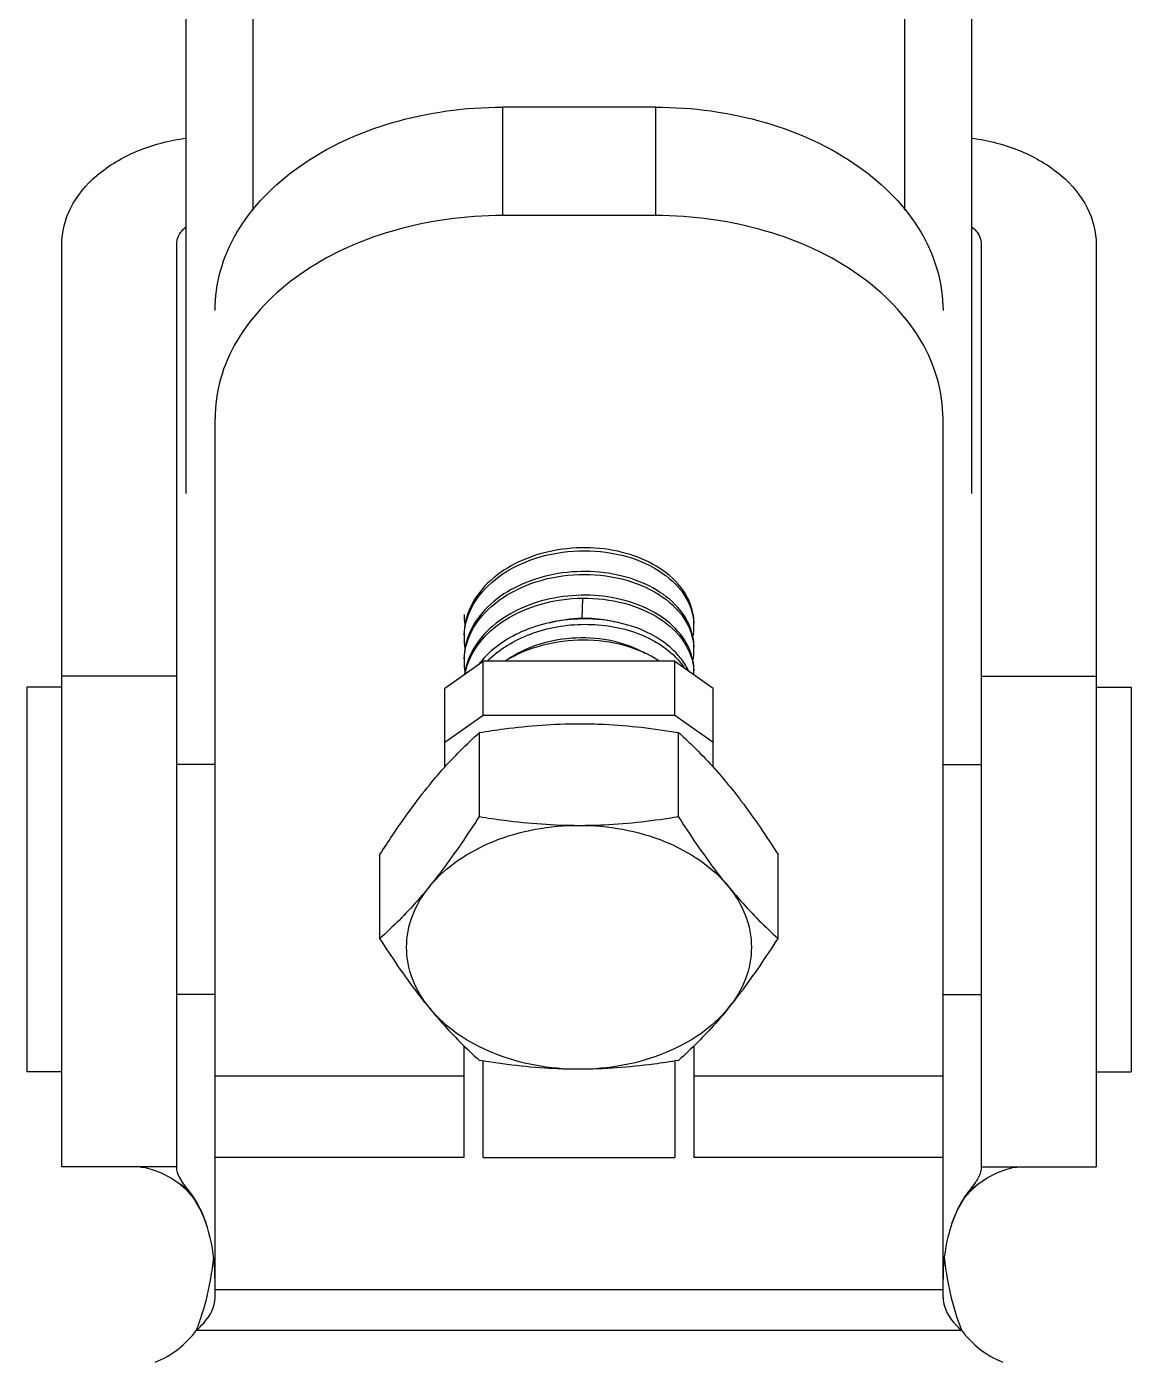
# Model space of a CAD drawing. Extents: x 27938 to 650306, y -92720 to 1524912.
# Drawn here: x 317474 to 317946, y 822428 to 822998 of the extents above; entities that cross this region are included whole.
import ezdxf

# ---------------------------------------------------------------- set-up
doc = ezdxf.new("R2010")
doc.units = 0
doc.header["$LTSCALE"] = 1000
doc.header["$MEASUREMENT"] = 0

msp = doc.modelspace()

# ---------------------------------------------------------------- linework, layer by layer
for p, q in [((317542.22, 822798.93), (317542.22, 825369.3)), ((317877.5, 822798.93), (317877.5, 825369.3)), ((317570.84, 822919.82), (317570.84, 825084.85)), ((317848.88, 822919.82), (317848.88, 825084.85)), ((317677.15, 822963.73), (317677.15, 822917.47)), ((317742.57, 822963.73), (317677.15, 822963.73)), ((317742.57, 822963.73), (317742.57, 822917.47)), ((317742.57, 822917.47), (317677.15, 822917.47)), ((317489.07, 822511.47), (317489.07, 822905.09)), ((317538.13, 822511.47), (317538.13, 822905.09)), ((317881.59, 822905.09), (317881.59, 822511.47)), ((317930.66, 822905.09), (317930.66, 822511.47)), ((317554.49, 822455.75), (317554.49, 822830.74)), ((317865.24, 822455.75), (317865.24, 822830.74)), ((317711.31, 822754.2), (317711.08, 822745.54)), ((317711.08, 822745.54), (317711.08, 822745.35)), ((317652.62, 822715.74), (317668.97, 822727.3)), ((317668.97, 822704.17), (317668.97, 822727.3)), ((317750.75, 822727.3), (317668.97, 822727.3)), ((317750.75, 822704.17), (317750.75, 822727.3)), ((317750.75, 822727.3), (317767.11, 822715.74)), ((317538.13, 822720.87), (317489.07, 822720.87)), ((317881.59, 822720.87), (317930.66, 822720.87)), ((317489.07, 822716.22), (317474.12, 822716.22)), ((317474.12, 822716.22), (317474.12, 822552.05)), ((317652.62, 822682.15), (317652.62, 822715.74)), ((317767.11, 822682.15), (317767.11, 822715.74)), ((317930.66, 822716.22), (317945.61, 822716.22)), ((317945.61, 822716.22), (317945.61, 822552.05)), ((317668.97, 822704.17), (317652.62, 822692.61)), ((317750.75, 822704.17), (317668.97, 822704.17)), ((317767.11, 822692.61), (317750.75, 822704.17)), ((317667.37, 822661.02), (317667.37, 822696.88)), ((317752.35, 822661.02), (317752.35, 822696.88)), ((317554.49, 822683.2), (317538.13, 822683.2)), ((317865.24, 822683.2), (317881.59, 822683.2)), ((317624.88, 822608.98), (317624.88, 822644.84)), ((317794.85, 822608.98), (317794.85, 822644.84)), ((317554.49, 822585.07), (317538.13, 822585.07)), ((317865.24, 822585.07), (317881.59, 822585.07)), ((317660.8, 822515.56), (317660.8, 822563.12)), ((317758.93, 822563.12), (317758.93, 822515.55)), ((317489.07, 822552.05), (317474.12, 822552.05)), ((317668.97, 822515.58), (317668.97, 822556.7)), ((317750.75, 822556.69), (317750.75, 822515.58)), ((317930.66, 822552.05), (317945.61, 822552.05)), ((317660.8, 822550.29), (317554.49, 822550.29)), ((317865.24, 822550.29), (317758.93, 822550.29)), ((317660.8, 822515.56), (317554.49, 822515.56)), ((317668.97, 822515.58), (317750.75, 822515.58)), ((317865.24, 822515.56), (317758.93, 822515.56)), ((317538.13, 822511.47), (317489.07, 822511.47)), ((317881.59, 822511.47), (317930.66, 822511.47)), ((317543.35, 822501.36), (317539.66, 822504.17)), ((317876.37, 822501.36), (317880.06, 822504.17)), ((317554.49, 822459.2), (317865.24, 822459.2)), ((317546.57, 822441.86), (317873.15, 822441.86))]:
    msp.add_line(p, q)
for points in [[(317522.52, 822511.47), (317522.96, 822511.45), (317524.69, 822511.2), (317527.61, 822510.46), (317531.49, 822509.01), (317535.97, 822506.68), (317539.66, 822504.17)], [(317880.06, 822504.17), (317883.76, 822506.68), (317888.24, 822509.01), (317892.11, 822510.46), (317895.03, 822511.2), (317896.77, 822511.45), (317897.21, 822511.47)], [(317539.67, 822504.16), (317541.96, 822502.15), (317545.28, 822498.23), (317548.48, 822492.82), (317550.56, 822487.81)], [(317869.16, 822487.81), (317871.26, 822492.85), (317874.47, 822498.26), (317877.8, 822502.19), (317880.05, 822504.16)]]:
    msp.add_lwpolyline(points)
for centre, radius, start, end in [((317687.9, 822747.32), 27.1, 180.0292, 189.5017), ((317712.14, 822687.42), 58.13, 90.8014, 91.0371), ((317712.14, 822676.17), 69.18, 90.6833, 90.8601), ((317736.32, 822742.26), 22.61, 348.6111, 359.9514), ((317736.65, 822742.24), 22.28, 0.0023, 3.2047), ((317687.61, 822737.19), 26.81, 177.3319, 179.9985), ((317687.9, 822737.2), 27.1, 180.0287, 189.4225), ((317736.32, 822732.15), 22.6, 348.6704, 359.952), ((317736.65, 822732.13), 22.28, 0.0022, 3.2052), ((317687.61, 822727.07), 26.81, 177.3322, 179.9985), ((317687.9, 822727.08), 27.1, 180.029, 189.4615), ((317696.49, 822703.7), 36.87, 139.3761, 142.4805), ((317736.65, 822722.01), 22.28, 0.0022, 3.2058), ((317736.7, 822722.01), 22.22, 358.8477, 359.9998), ((317564.91, 822521.42), 29.33, 213.7883, 214.1887), ((317854.82, 822521.42), 29.33, 325.8113, 326.2117), ((317431.11, 822485.21), 123.44, 350.0279, 354.2491), ((317988.62, 822485.21), 123.45, 185.7566, 189.9721), ((317429.74, 822485.42), 124.83, 349.7299, 350.0443), ((317989.99, 822485.42), 124.83, 189.9557, 190.2701), ((317513.6, 822466.04), 40.89, 292.0243, 323.7485), ((317906.12, 822466.04), 40.89, 216.2515, 247.9757)]:
    msp.add_arc(centre, radius, start, end)
for points, knots in [([(317554.49, 822877), (317554.49, 822882.69), (317556.14, 822894.35), (317566.05, 822917.03), (317590.53, 822941.52), (317630.69, 822959.57), (317661.35, 822963.73), (317677.15, 822963.73)], [0, 0, 0, 0, 0.103597, 0.210948, 0.445697, 0.712571, 1, 1, 1, 1]), ([(317742.57, 822963.73), (317758.37, 822963.73), (317789.04, 822959.57), (317829.19, 822941.52), (317853.67, 822917.03), (317863.58, 822894.35), (317865.24, 822882.69), (317865.24, 822877)], [0, 0, 0, 0, 0.287429, 0.554303, 0.789052, 0.896403, 1, 1, 1, 1]), ([(317489.07, 822905.09), (317489.07, 822910.47), (317492.05, 822921.89), (317503.97, 822935.9), (317521.36, 822946.02), (317535, 822949.55), (317542.2, 822950.52)], [0, 0, 0, 0, 0.213346, 0.447987, 0.712108, 1, 1, 1, 1]), ([(317877.53, 822950.52), (317884.72, 822949.55), (317898.37, 822946.02), (317915.75, 822935.9), (317927.67, 822921.89), (317930.66, 822910.47), (317930.66, 822905.09)], [0, 0, 0, 0, 0.287892, 0.552013, 0.786654, 1, 1, 1, 1]), ([(317677.15, 822917.47), (317661.35, 822917.47), (317630.69, 822913.32), (317590.53, 822895.27), (317566.05, 822870.77), (317556.14, 822848.09), (317554.49, 822836.43), (317554.49, 822830.74)], [0, 0, 0, 0, 0.287429, 0.554303, 0.789052, 0.896403, 1, 1, 1, 1]), ([(317865.24, 822830.74), (317865.24, 822836.43), (317863.58, 822848.09), (317853.67, 822870.77), (317829.19, 822895.27), (317789.04, 822913.32), (317758.37, 822917.47), (317742.57, 822917.47)], [0, 0, 0, 0, 0.103597, 0.210948, 0.445697, 0.712571, 1, 1, 1, 1]), ([(317538.13, 822905.09), (317538.13, 822905.78), (317538.5, 822908.7), (317540.41, 822911.27), (317542.14, 822912.67)], [0, 0, 0, 0, 0.236834, 1, 1, 1, 1]), ([(317877.58, 822912.67), (317878.2, 822912.17), (317880.31, 822910.16), (317881.59, 822907.2), (317881.59, 822905.09)], [0, 0, 0, 0, 0.274002, 1, 1, 1, 1]), ([(317752.1, 822760.3), (317746.07, 822767.13), (317732.22, 822773.97), (317712.7, 822776.29), (317696.96, 822774.66), (317682.51, 822769.57), (317670.68, 822761.42), (317662.74, 822750.77), (317660.8, 822742.42), (317660.8, 822738.45)], [0, 0, 0, 0, 0.241317, 0.379461, 0.520014, 0.655792, 0.781306, 0.894819, 1, 1, 1, 1]), ([(317660.83, 822738.43), (317661.05, 822743.14), (317664.31, 822753.06), (317675.7, 822764.57), (317691.52, 822772.18), (317709.7, 822775.22), (317727.88, 822773.46), (317743.7, 822767.16), (317755.21, 822756.99), (317758.65, 822747.81), (317758.89, 822743.49)], [0, 0, 0, 0, 0.109411, 0.23076, 0.366309, 0.510386, 0.653207, 0.784895, 0.899597, 1, 1, 1, 1]), ([(317752.11, 822750.17), (317746.08, 822757), (317732.23, 822763.85), (317712.71, 822766.17), (317696.97, 822764.54), (317682.51, 822759.45), (317670.68, 822751.3), (317662.74, 822740.65), (317660.8, 822732.3), (317660.8, 822728.33)], [0, 0, 0, 0, 0.241302, 0.379446, 0.520006, 0.655788, 0.781304, 0.89482, 1, 1, 1, 1]), ([(317660.83, 822728.31), (317661.05, 822733.03), (317664.31, 822742.94), (317675.7, 822754.45), (317691.52, 822762.06), (317709.7, 822765.1), (317727.88, 822763.34), (317743.7, 822757.04), (317755.21, 822746.88), (317758.65, 822737.69), (317758.89, 822733.37)], [0, 0, 0, 0, 0.109411, 0.23076, 0.366314, 0.510391, 0.653213, 0.784895, 0.899597, 1, 1, 1, 1]), ([(317758.93, 822743.51), (317758.93, 822746.47), (317757.65, 822752.66), (317754.21, 822757.91), (317752.1, 822760.3)], [0, 0, 0, 0, 0.48237, 1, 1, 1, 1]), ([(317752.11, 822740.05), (317746.33, 822746.6), (317733.21, 822753.32), (317714.54, 822755.97), (317699.34, 822754.85), (317685.12, 822750.51), (317673.11, 822743.23), (317664.46, 822733.54), (317661.56, 822725.68), (317661.04, 822721.83)], [0, 0, 0, 0, 0.238806, 0.375378, 0.515068, 0.651187, 0.778286, 0.893865, 1, 1, 1, 1]), ([(317661.28, 822721.96), (317662.14, 822726.47), (317666.45, 822735.6), (317678.25, 822745.87), (317693.78, 822752.52), (317705.39, 822754.13), (317711.31, 822754.2)], [0, 0, 0, 0, 0.215857, 0.456017, 0.721227, 1, 1, 1, 1]), ([(317711.31, 822754.2), (317717.32, 822754.28), (317728.95, 822752.93), (317744.27, 822746.53), (317755.36, 822736.46), (317758.66, 822727.48), (317758.89, 822723.25)], [0, 0, 0, 0, 0.291821, 0.560232, 0.794326, 1, 1, 1, 1]), ([(317758.93, 822733.39), (317758.93, 822736.35), (317757.65, 822742.54), (317754.22, 822747.79), (317752.11, 822750.17)], [0, 0, 0, 0, 0.482394, 1, 1, 1, 1]), ([(317711.1, 822745.34), (317702.85, 822745.22), (317687.07, 822742.28), (317673.35, 822733.36), (317668.51, 822727.7)], [0, 0, 0, 0, 0.525716, 1, 1, 1, 1]), ([(317670.72, 822727.37), (317675.82, 822732.49), (317689.28, 822740.43), (317712.09, 822744.31), (317734.39, 822740.85), (317747.24, 822733.23), (317751.75, 822728.33)], [0, 0, 0, 0, 0.245715, 0.512956, 0.773315, 1, 1, 1, 1]), ([(317752.12, 822729.92), (317749.93, 822732.41), (317738.46, 822742.01), (317722.79, 822745.48), (317711.31, 822745.35)], [0, 0, 0, 0, 0.224306, 1, 1, 1, 1]), ([(317725.29, 822744.01), (317724.17, 822744.28), (317719.58, 822745.24), (317714.86, 822745.59), (317711.32, 822745.55)], [0, 0, 0, 0, 0.245441, 1, 1, 1, 1]), ([(317758.93, 822723.27), (317758.93, 822726.23), (317757.65, 822732.42), (317754.22, 822737.67), (317752.11, 822740.05)], [0, 0, 0, 0, 0.482388, 1, 1, 1, 1]), ([(317744.12, 822727.39), (317739.57, 822730.36), (317728.94, 822734.84), (317706.2, 822737.75), (317688.15, 822733.4), (317678.38, 822727.31)], [0, 0, 0, 0, 0.237857, 0.495496, 1, 1, 1, 1]), ([(317738.16, 822730.54), (317733.92, 822733.01), (317724.15, 822736.58), (317703.67, 822738.29), (317687.68, 822733.71), (317679.21, 822727.88)], [0, 0, 0, 0, 0.239537, 0.497847, 1, 1, 1, 1]), ([(317756.56, 822723.29), (317756.28, 822723.88), (317755.04, 822726.24), (317753.46, 822728.41), (317752.12, 822729.92)], [0, 0, 0, 0, 0.243018, 1, 1, 1, 1]), ([(317667.37, 822696.88), (317670.86, 822697.45), (317684.93, 822699.56), (317699.17, 822700.63), (317709.86, 822700.63)], [0, 0, 0, 0, 0.248681, 1, 1, 1, 1]), ([(317709.86, 822700.63), (317713.44, 822700.63), (317727.67, 822700.29), (317741.84, 822698.61), (317752.35, 822696.88)], [0, 0, 0, 0, 0.251248, 1, 1, 1, 1]), ([(317646.12, 822674.61), (317647.87, 822676.75), (317654.51, 822684.58), (317661.78, 822691.87), (317667.37, 822696.88)], [0, 0, 0, 0, 0.268858, 1, 1, 1, 1]), ([(317752.35, 822696.88), (317754.13, 822695.29), (317761.66, 822688.31), (317768.62, 822680.71), (317773.6, 822674.61)], [0, 0, 0, 0, 0.2325, 1, 1, 1, 1]), ([(317624.88, 822644.84), (317626.6, 822647.52), (317633.29, 822657.71), (317640.43, 822667.63), (317646.12, 822674.61)], [0, 0, 0, 0, 0.261287, 1, 1, 1, 1]), ([(317773.6, 822674.61), (317775.43, 822672.37), (317782.96, 822662.77), (317789.81, 822652.66), (317794.85, 822644.84)], [0, 0, 0, 0, 0.237123, 1, 1, 1, 1]), ([(317646.12, 822631.24), (317647.95, 822633.48), (317655.48, 822643.08), (317662.34, 822653.19), (317667.37, 822661.02)], [0, 0, 0, 0, 0.237123, 1, 1, 1, 1]), ([(317667.37, 822661.02), (317670.86, 822660.44), (317684.93, 822658.33), (317699.17, 822657.26), (317709.86, 822657.26)], [0, 0, 0, 0, 0.248681, 1, 1, 1, 1]), ([(317709.86, 822657.26), (317713.44, 822657.26), (317727.67, 822657.61), (317741.84, 822659.29), (317752.35, 822661.02)], [0, 0, 0, 0, 0.251248, 1, 1, 1, 1]), ([(317773.6, 822631.24), (317771.77, 822633.48), (317764.24, 822643.08), (317757.39, 822653.19), (317752.35, 822661.02)], [0, 0, 0, 0, 0.237123, 1, 1, 1, 1]), ([(317646.12, 822631.24), (317653.08, 822639.76), (317673.7, 822653.2), (317697.38, 822657.26), (317709.86, 822657.26)], [0, 0, 0, 0, 0.468341, 1, 1, 1, 1]), ([(317709.86, 822657.26), (317722.35, 822657.26), (317746.03, 822653.2), (317766.64, 822639.76), (317773.6, 822631.24)], [0, 0, 0, 0, 0.531659, 1, 1, 1, 1]), ([(317646.12, 822631.24), (317644.38, 822629.11), (317637.74, 822621.28), (317630.47, 822613.98), (317624.88, 822608.98)], [0, 0, 0, 0, 0.268858, 1, 1, 1, 1]), ([(317646.12, 822579.2), (317643.06, 822582.96), (317638.09, 822591.18), (317635.38, 822605.22), (317638.09, 822619.27), (317643.06, 822627.49), (317646.12, 822631.24)], [0, 0, 0, 0, 0.257487, 0.5, 0.742513, 1, 1, 1, 1]), ([(317773.6, 822631.24), (317775.35, 822629.11), (317781.98, 822621.28), (317789.25, 822613.98), (317794.85, 822608.98)], [0, 0, 0, 0, 0.268858, 1, 1, 1, 1]), ([(317773.6, 822631.24), (317776.67, 822627.49), (317781.64, 822619.27), (317784.34, 822605.22), (317781.64, 822591.18), (317776.67, 822582.96), (317773.6, 822579.2)], [0, 0, 0, 0, 0.257487, 0.5, 0.742513, 1, 1, 1, 1]), ([(317646.12, 822579.2), (317644.3, 822581.44), (317636.77, 822591.04), (317629.91, 822601.15), (317624.88, 822608.98)], [0, 0, 0, 0, 0.237123, 1, 1, 1, 1]), ([(317773.6, 822579.2), (317775.43, 822581.44), (317782.96, 822591.04), (317789.81, 822601.15), (317794.85, 822608.98)], [0, 0, 0, 0, 0.237123, 1, 1, 1, 1]), ([(317646.12, 822579.2), (317647.87, 822577.06), (317654.51, 822569.23), (317661.78, 822561.94), (317667.37, 822556.94)], [0, 0, 0, 0, 0.268858, 1, 1, 1, 1]), ([(317709.86, 822553.18), (317697.38, 822553.18), (317673.7, 822557.25), (317653.08, 822570.68), (317646.12, 822579.2)], [0, 0, 0, 0, 0.531659, 1, 1, 1, 1]), ([(317773.6, 822579.2), (317766.64, 822570.68), (317746.03, 822557.25), (317722.35, 822553.18), (317709.86, 822553.18)], [0, 0, 0, 0, 0.468341, 1, 1, 1, 1]), ([(317773.6, 822579.2), (317771.85, 822577.06), (317765.22, 822569.23), (317757.95, 822561.94), (317752.35, 822556.94)], [0, 0, 0, 0, 0.268858, 1, 1, 1, 1]), ([(317709.86, 822553.18), (317706.29, 822553.18), (317692.06, 822553.52), (317677.88, 822555.2), (317667.37, 822556.94)], [0, 0, 0, 0, 0.251248, 1, 1, 1, 1]), ([(317752.35, 822556.94), (317748.86, 822556.36), (317734.79, 822554.25), (317720.55, 822553.18), (317709.86, 822553.18)], [0, 0, 0, 0, 0.248681, 1, 1, 1, 1]), ([(317540.53, 822505.11), (317540.16, 822505.66), (317538.96, 822507.58), (317538.13, 822509.85), (317538.13, 822511.47)], [0, 0, 0, 0, 0.289589, 1, 1, 1, 1]), ([(317881.59, 822511.47), (317881.59, 822510.96), (317881.35, 822508.67), (317880.19, 822506.59), (317879.2, 822505.11)], [0, 0, 0, 0, 0.222245, 1, 1, 1, 1]), ([(317543.35, 822501.36), (317543.1, 822501.68), (317542.16, 822502.84), (317541.26, 822504.04), (317540.64, 822504.94)], [0, 0, 0, 0, 0.26918, 1, 1, 1, 1]), ([(317550.56, 822487.81), (317550.08, 822489.19), (317548.21, 822493.96), (317545.66, 822498.52), (317543.35, 822501.36)], [0, 0, 0, 0, 0.285604, 1, 1, 1, 1]), ([(317876.37, 822501.36), (317875.69, 822500.53), (317872.68, 822496.36), (317870.5, 822491.63), (317869.16, 822487.81)], [0, 0, 0, 0, 0.210146, 1, 1, 1, 1]), ([(317879.08, 822504.94), (317878.89, 822504.65), (317878.03, 822503.43), (317877.1, 822502.26), (317876.37, 822501.36)], [0, 0, 0, 0, 0.231104, 1, 1, 1, 1]), ([(317554.49, 822463.57), (317554.49, 822465.68), (317554.16, 822473.88), (317552.58, 822482.06), (317550.56, 822487.81)], [0, 0, 0, 0, 0.257456, 1, 1, 1, 1]), ([(317869.16, 822487.81), (317868.51, 822485.95), (317866.18, 822478.08), (317865.24, 822469.81), (317865.24, 822463.57)], [0, 0, 0, 0, 0.239548, 1, 1, 1, 1]), ([(317546.57, 822441.86), (317547.24, 822443.52), (317549.78, 822450.46), (317551.57, 822457.66), (317552.57, 822463.16)], [0, 0, 0, 0, 0.242689, 1, 1, 1, 1]), ([(317867.16, 822463.16), (317867.49, 822461.31), (317868.97, 822454.07), (317871.11, 822446.96), (317873.15, 822441.86)], [0, 0, 0, 0, 0.255037, 1, 1, 1, 1]), ([(317546.57, 822441.86), (317547.68, 822442.78), (317551.55, 822446.48), (317554.49, 822451.78), (317554.49, 822455.75)], [0, 0, 0, 0, 0.266, 1, 1, 1, 1]), ([(317865.24, 822455.75), (317865.24, 822454.5), (317866.23, 822449.07), (317869.94, 822444.53), (317873.15, 822441.86)], [0, 0, 0, 0, 0.231026, 1, 1, 1, 1])]:
    msp.add_open_spline(points, degree=3, knots=knots)
for points in [[(317711.08, 822745.54), (317706.39, 822745.46), (317701.66, 822744.81), (317697.13, 822743.58)], [(317751.75, 822728.33), (317752.78, 822727.21), (317753.74, 822726.02), (317754.59, 822724.76)]]:
    msp.add_open_spline(points, degree=3)

doc.saveas('drawing.dxf')
